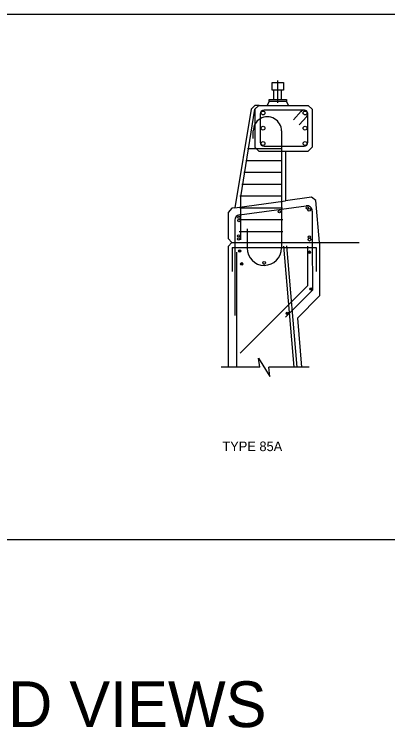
# Model space of a CAD drawing. Extents: x 25711 to 25943, y -3100 to -3067.
# Drawn here: x 25771.12 to 25779.28, y -3100.41 to -3084.8 of the extents above; entities that cross this region are included whole.
import ezdxf

# ---------------------------------------------------------------- set-up
doc = ezdxf.new("R2010")
doc.units = 0
for name, color, linetype in [('212 Leaders and Dim Lines', 7, 'Continuous'), ('213 Rebar', 7, 'Continuous'), ('217 Rebar', 7, 'Continuous'), ('222 Structural Steel', 7, 'Continuous'), ('border_NO-PLOT', 7, 'Continuous'), ('df_PROFILE', 7, 'Continuous'), ('str_Concrete-A', 7, 'Continuous'), ('str_Reinforcement-B', 7, 'Continuous'), ('str_Reinforcement-C', 7, 'Continuous'), ('str_Reinforcement-D', 7, 'Continuous'), ('str_Reinforcement-E', 7, 'Continuous'), ('str_Reinforcement-F', 7, 'Continuous'), ('str_Reinforcement-I', 7, 'Continuous'), ('str_Reinforcement-J', 7, 'Continuous'), ('str_Reinforcement-M', 7, 'Continuous'), ('str_Reinforcement-N', 7, 'Continuous'), ('str_Reinforcement-O', 7, 'Continuous'), ('tcd_BARRIER-CONC-anno', 7, 'Continuous')]:
    doc.layers.add(name, color=color, linetype=linetype)

msp = doc.modelspace()

# ---------------------------------------------------------------- linework, layer by layer
at = {"layer": '212 Leaders and Dim Lines'}
msp.add_line((25776.875, -3086.733), (25776.875, -3086.246), dxfattribs=at)
at = {"layer": '213 Rebar'}
for p, q in [((25777.523, -3089.871), (25777.523, -3090.74)), ((25777.523, -3090.74), (25776.054, -3092.209))]:
    msp.add_line(p, q, dxfattribs=at)
at = {"layer": '217 Rebar'}
msp.add_circle((25776.579, -3090.237), 0.0312, dxfattribs=at)
at = {"layer": '222 Structural Steel'}
for p, q in [((25776.792, -3086.664), (25776.792, -3086.456)), ((25776.959, -3086.664), (25776.959, -3086.456))]:
    msp.add_line(p, q, dxfattribs=at)
for points in [[(25776.75, -3086.289), (25777, -3086.289), (25777, -3086.456), (25776.75, -3086.456)], [(25776.688, -3086.664), (25777.063, -3086.664), (25777.063, -3086.706), (25776.688, -3086.706)]]:
    msp.add_lwpolyline(points, close=True, dxfattribs=at)
at = {"layer": 'df_PROFILE'}
msp.add_line((25777.791, -3089.79), (25778.656, -3089.79), dxfattribs=at)
at = {"layer": 'str_Concrete-A'}
for p, q in [((25776.687, -3086.706), (25776.647, -3086.789)), ((25777.064, -3086.706), (25777.103, -3086.789)), ((25776.292, -3086.873), (25775.936, -3089.031)), ((25776.375, -3086.79), (25776.292, -3086.873)), ((25776.459, -3086.79), (25776.375, -3086.873)), ((25776.471, -3086.79), (25776.375, -3086.79)), ((25776.375, -3086.873), (25776.375, -3087.706)), ((25776.471, -3086.79), (25777.542, -3086.79)), ((25777.542, -3086.79), (25777.625, -3086.873)), ((25777.625, -3086.873), (25777.625, -3087.706)), ((25776.375, -3087.706), (25776.459, -3087.79)), ((25777.625, -3087.706), (25777.542, -3087.79)), ((25776.459, -3087.79), (25777.542, -3087.79)), ((25777.041, -3087.79), (25777.041, -3088.88)), ((25777.612, -3088.802), (25777.041, -3088.88)), ((25777.709, -3088.873), (25777.612, -3088.802)), ((25775.936, -3089.031), (25777.041, -3088.88)), ((25777.791, -3089.79), (25777.709, -3088.873)), ((25775.875, -3089.039), (25775.792, -3089.133)), ((25775.936, -3089.031), (25775.875, -3089.039)), ((25775.792, -3089.133), (25775.792, -3089.706)), ((25775.792, -3089.706), (25775.875, -3089.79)), ((25775.791, -3089.874), (25775.875, -3089.79)), ((25775.791, -3089.874), (25775.791, -3092.521)), ((25775.875, -3089.79), (25777.791, -3089.79)), ((25777.791, -3089.79), (25777.791, -3090.956)), ((25777.791, -3090.956), (25777.304, -3091.443)), ((25777.304, -3091.443), (25777.397, -3092.521)), ((25776.48, -3092.521), (25775.638, -3092.521)), ((25777.562, -3092.521), (25776.68, -3092.521))]:
    msp.add_line(p, q, dxfattribs=at)
msp.add_lwpolyline([(25776.48, -3092.521), (25776.455, -3092.321), (25776.705, -3092.721), (25776.68, -3092.521)], dxfattribs=at)
at = {"layer": 'str_Reinforcement-B'}
for p, q in [((25777.45, -3086.894), (25776.575, -3086.894)), ((25777.39, -3086.92), (25777.218, -3087.103)), ((25776.492, -3086.977), (25776.492, -3087.602)), ((25777.512, -3087.033), (25777.345, -3087.219)), ((25777.534, -3087.602), (25777.534, -3086.977)), ((25776.575, -3087.686), (25777.45, -3087.686))]:
    msp.add_line(p, q, dxfattribs=at)
for centre, radius in [((25776.04, -3089.975), 0.026), ((25776.04, -3089.975), 0.0208), ((25776.04, -3089.975), 0.0156), ((25776.04, -3089.975), 0.0104), ((25776.04, -3089.975), 0.00521), ((25777.567, -3090.002), 0.026), ((25777.567, -3090.002), 0.0208), ((25777.567, -3090.002), 0.0156), ((25777.567, -3090.002), 0.0104), ((25777.567, -3090.002), 0.00521), ((25776.089, -3090.257), 0.026), ((25776.089, -3090.257), 0.0208), ((25776.089, -3090.257), 0.0156), ((25776.089, -3090.257), 0.0104), ((25776.089, -3090.257), 0.00521), ((25777.6, -3090.805), 0.026), ((25777.6, -3090.805), 0.0208), ((25777.6, -3090.805), 0.0156), ((25777.6, -3090.805), 0.0104), ((25777.6, -3090.805), 0.00521), ((25777.084, -3091.34), 0.026), ((25777.084, -3091.34), 0.0208), ((25777.084, -3091.34), 0.0156), ((25777.084, -3091.34), 0.0104), ((25777.084, -3091.34), 0.00521)]:
    msp.add_circle(centre, radius, dxfattribs=at)
for centre, start, end in [((25776.575, -3086.977), 90, 180), ((25777.45, -3086.977), 317.7826, 144.9637), ((25776.575, -3087.602), 180, 270), ((25777.45, -3087.602), 270, 0)]:
    msp.add_arc(centre, 0.0833, start, end, dxfattribs=at)
at = {"layer": 'str_Reinforcement-D'}
for p, q in [((25776.216, -3087.733), (25776.958, -3087.733)), ((25776.174, -3087.993), (25776.958, -3087.993)), ((25776.133, -3088.252), (25776.958, -3088.252)), ((25776.091, -3088.511), (25776.958, -3088.511)), ((25776.05, -3088.77), (25776.958, -3088.77)), ((25776.046, -3089.03), (25776.98, -3089.03)), ((25776.05, -3089.289), (25776.988, -3089.289)), ((25776.035, -3089.548), (25776.986, -3089.548))]:
    msp.add_line(p, q, dxfattribs=at)
at = {"layer": 'str_Reinforcement-E'}
for centre in [(25776.554, -3086.956), (25777.471, -3086.956), (25776.554, -3087.29), (25777.471, -3087.29), (25776.554, -3087.623), (25777.471, -3087.623)]:
    msp.add_circle(centre, 0.0417, dxfattribs=at)
at = {"layer": 'str_Reinforcement-F'}
msp.add_circle((25776.019, -3089.713), 0.026, dxfattribs=at)
at = {"layer": 'str_Reinforcement-I'}
for p, q in [((25776.339, -3087.513), (25776.339, -3087.35)), ((25776.958, -3087.35), (25776.958, -3089.912)), ((25776.204, -3089.494), (25776.204, -3089.914))]:
    msp.add_line(p, q, dxfattribs=at)
msp.add_lwpolyline([(25776.067, -3089.733), (25776.067, -3088.79), (25776.374, -3086.873)], dxfattribs=at)
for centre, radius, start, end in [((25776.648, -3087.349), 0.309, 359.8818, 180.1182), ((25776.581, -3089.913), 0.377, 180.1014, 0.1014)]:
    msp.add_arc(centre, radius, start, end, dxfattribs=at)
at = {"layer": 'str_Reinforcement-J'}
for p, q in [((25775.88, -3089.899), (25776.834, -3089.899)), ((25775.88, -3089.899), (25775.88, -3090.426)), ((25776.834, -3089.899), (25777.716, -3089.899)), ((25777.716, -3089.899), (25777.716, -3090.426))]:
    msp.add_line(p, q, dxfattribs=at)
at = {"layer": 'str_Reinforcement-M'}
for p, q in [((25776.04, -3089.185), (25777.497, -3088.986)), ((25777.63, -3089.102), (25777.63, -3089.77)), ((25775.938, -3089.301), (25775.938, -3091.388)), ((25777.63, -3089.77), (25777.632, -3090.836)), ((25777.042, -3091.426), (25777.632, -3090.836))]:
    msp.add_line(p, q, dxfattribs=at)
for centre, start, end in [((25777.513, -3089.102), 0, 97.7652), ((25776.055, -3089.301), 97.7652, 180)]:
    msp.add_arc(centre, 0.117, start, end, dxfattribs=at)
at = {"layer": 'str_Reinforcement-N'}
for p, q in [((25777.002, -3089.867), (25777.229, -3092.521)), ((25777.065, -3089.862), (25777.293, -3092.521)), ((25775.98, -3092.521), (25775.98, -3090.001))]:
    msp.add_line(p, q, dxfattribs=at)
at = {"layer": 'str_Reinforcement-O'}
for centre, radius in [((25776.911, -3089.117), 0.026), ((25777.523, -3089.033), 0.026), ((25777.562, -3089.076), 0.0312), ((25776.028, -3089.241), 0.026), ((25776.028, -3089.309), 0.026), ((25776.019, -3089.645), 0.026), ((25776.019, -3089.713), 0.026), ((25777.568, -3089.727), 0.0312), ((25777.568, -3089.67), 0.026)]:
    msp.add_circle(centre, radius, dxfattribs=at)
at = {"layer": 'tcd_BARRIER-CONC-anno'}
msp.add_lwpolyline([(25743.44, -3084.797), (25805.667, -3084.797), (25805.667, -3096.296), (25743.44, -3096.296)], close=True, dxfattribs=at)

# ---------------------------------------------------------------- texts
at = {"layer": 'border_NO-PLOT'}
msp.add_text('TYPE 85A', height=0.2095, dxfattribs=at).set_placement((25775.665, -3094.354))
at = {"layer": 'str_Reinforcement-C'}
msp.add_text('SAVED VIEWS', height=1, dxfattribs=at).set_placement((25767.415, -3100.391))

doc.saveas('drawing.dxf')
